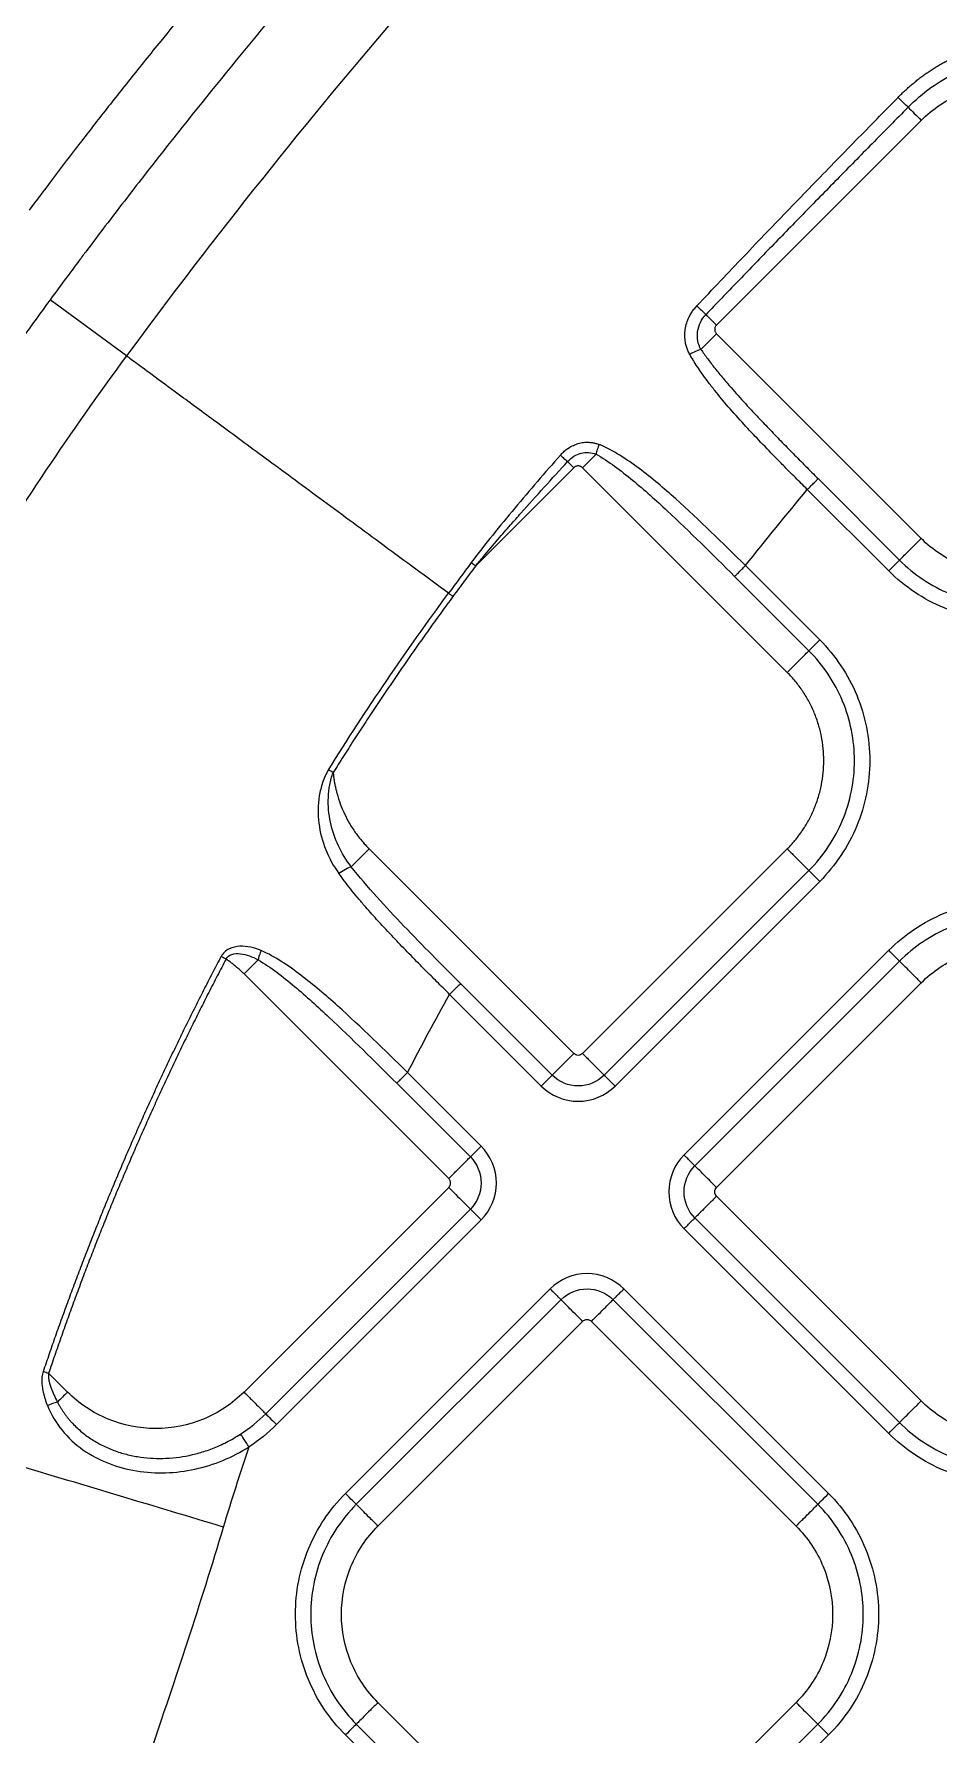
# Model space of a CAD drawing. Extents: x 525 to 613, y 487 to 635.
# Drawn here: x 557.6 to 560.51, y 551.7 to 557.17 of the extents above; entities that cross this region are included whole.
import ezdxf

# ---------------------------------------------------------------- set-up
doc = ezdxf.new("R2010")
doc.units = 0
doc.header["$MEASUREMENT"] = 0
doc.layers.add('1', color=4, linetype='Continuous')
doc.layers.add('STD TEST', color=3, linetype='Continuous')

# ---------------------------------------------------------------- blocks, each defined once
blk = doc.blocks.new('2023 VANGUARD')
at = {"layer": '1', "color": 3, "linetype": 'Continuous', "lineweight": 25}
for p, q in [((-8.503, -35.796), (-9.1618, -36.4549)), ((-11.0614, -36.5545), (-11.3071, -36.3734)), ((-9.1618, -36.4831), (-8.503, -37.142)), ((-9.6213, -36.9144), (-9.9371, -37.2302)), ((-8.9342, -37.5732), (-9.593, -36.9144)), ((-8.8348, -36.9495), (-8.5727, -37.2117)), ((-8.8697, -36.9844), (-8.6075, -37.2466)), ((-8.8296, -37.4686), (-9.0688, -37.2294)), ((-8.8645, -37.5035), (-9.1036, -37.2643)), ((-10.2801, -38.1413), (-9.6213, -38.8002)), ((-8.9342, -38.1413), (-9.593, -38.8002)), ((-9.5233, -38.8699), (-8.8645, -38.2111)), ((-9.4884, -38.9048), (-8.8296, -38.2459)), ((-8.6076, -38.4679), (-9.2664, -39.1268)), ((-10.024, -39.2029), (-10.6828, -38.544)), ((-8.5727, -38.5028), (-9.2315, -39.1616)), ((-9.986, -38.5749), (-9.691, -38.8699)), ((-9.1618, -39.2314), (-8.503, -38.5725)), ((-10.0209, -38.6098), (-9.7259, -38.9048)), ((-9.9194, -39.0983), (-10.1564, -38.8612)), ((-9.9543, -39.1331), (-10.1913, -38.8961)), ((-10.024, -39.2311), (-10.6828, -39.89)), ((-8.503, -39.9185), (-9.1618, -39.2596)), ((-10.6131, -39.9597), (-9.9543, -39.3009)), ((-10.5782, -39.9946), (-9.9194, -39.3357)), ((-9.2664, -39.3642), (-8.6076, -40.0231)), ((-9.2315, -39.3294), (-8.5727, -39.9882)), ((-9.6974, -39.5578), (-10.3562, -40.2166)), ((-8.8011, -40.2166), (-9.4599, -39.5578)), ((-9.6625, -39.5926), (-10.3213, -40.2514)), ((-8.836, -40.2514), (-9.4948, -39.5926)), ((-10.2516, -40.3212), (-9.5928, -39.6623)), ((-9.5645, -39.6623), (-8.9057, -40.3212)), ((-11.3117, -39.8292), (-11.251, -39.89)), ((-9.5928, -41.5481), (-10.2516, -40.8893)), ((-8.9057, -40.8893), (-9.5645, -41.5481)), ((-10.3213, -40.959), (-9.6625, -41.6179)), ((-9.4948, -41.6179), (-8.836, -40.959)), ((-10.3562, -40.9939), (-9.6974, -41.6527)), ((-9.4599, -41.6527), (-8.8011, -40.9939))]:
    blk.add_line(p, q, dxfattribs=at)
for points, knots in [([(-5.9384, -27.3057), (-5.963, -27.3148), (-6.0207, -27.3363), (-6.1197, -27.3738), (-6.2439, -27.4218), (-6.4113, -27.4881), (-6.6076, -27.5686), (-6.8992, -27.6928), (-7.257, -27.8541), (-7.6215, -28.031), (-8.0407, -28.2465), (-8.5892, -28.5487), (-9.2887, -28.9807), (-9.835, -29.3617), (-10.1493, -29.5962), (-10.2787, -29.6947), (-10.3941, -29.7842), (-10.5623, -29.9169), (-10.7689, -30.0843), (-11.0563, -30.3244), (-11.5401, -30.7459), (-12.2895, -31.4533), (-13.0099, -32.2267), (-13.5082, -32.8198), (-13.7416, -33.1095), (-13.9137, -33.3295), (-14.0826, -33.5523), (-14.218, -33.7368), (-14.3267, -33.8887), (-14.4183, -34.019), (-14.5003, -34.1383), (-14.7159, -34.4581), (-15.0234, -34.9449), (-15.3983, -35.6119), (-15.6923, -36.1933), (-15.9163, -36.6796), (-16.0806, -37.0646), (-16.193, -37.3442), (-16.2593, -37.516), (-16.2888, -37.5942), (-16.2966, -37.615)], [0, 0, 0, 0, 0.0052278, 0.0122678, 0.0211155, 0.0317652, 0.048142, 0.063412, 0.0949432, 0.1263631, 0.1441982, 0.188916, 0.2512005, 0.3080496, 0.3216178, 0.3293783, 0.3404654, 0.3507233, 0.3720885, 0.3934723, 0.4253644, 0.499962, 0.5987532, 0.6358031, 0.6543439, 0.6729001, 0.6914769, 0.7100799, 0.7185196, 0.7287156, 0.7418349, 0.7473908, 0.8056132, 0.856583, 0.8999161, 0.9354925, 0.9633056, 0.9833375, 0.9955724, 1, 1, 1, 1]), ([(-7.3241, -32.3576), (-7.3613, -32.3855), (-7.4519, -32.454), (-7.755, -32.6871), (-8.2242, -33.0686), (-8.8283, -33.6027), (-9.41, -34.1611), (-9.9684, -34.7429), (-10.5023, -35.3471), (-10.8836, -35.8165), (-11.1091, -36.1092), (-11.1776, -36.1997), (-11.2054, -36.2367), (-11.213, -36.2469)], [0.286107, 0.286107, 0.286107, 0.286107, 0.2969067, 0.3125317, 0.3750317, 0.4375317, 0.5000317, 0.5625317, 0.6250317, 0.6875317, 0.7031567, 0.7109692, 0.7139247, 0.7139247, 0.7139247, 0.7139247]), ([(-7.0163, -32.5094), (-7.4025, -32.794), (-7.7778, -33.0934), (-8.5028, -33.7177), (-8.8525, -34.0427), (-9.3593, -34.5495), (-9.5254, -34.7218), (-9.8507, -35.0722), (-10.01, -35.2503), (-10.478, -35.7937), (-10.7765, -36.168), (-11.0614, -36.5545)], [0, 0, 0, 0, 0.25, 0.25, 0.5, 0.5, 0.625, 0.625, 0.75, 0.75, 1, 1, 1, 1]), ([(-9.5648, -34.006), (-9.5862, -34.0273), (-9.629, -34.0701), (-9.6928, -34.1348), (-9.7565, -34.1998), (-9.8201, -34.2653), (-9.8834, -34.3312), (-9.9466, -34.3975), (-10.0096, -34.4642), (-10.0725, -34.5314), (-10.1351, -34.5989), (-10.1976, -34.6669), (-10.2599, -34.7353), (-10.3219, -34.8042), (-10.3838, -34.8734), (-10.4455, -34.9431), (-10.584, -35.101), (-10.7533, -35.2996), (-10.9328, -35.5178), (-11.0479, -35.6612), (-11.1395, -35.7771), (-11.224, -35.886), (-11.3017, -35.9877), (-11.351, -36.0535), (-11.3747, -36.0851)], [0, 0, 0, 0, 0.032865, 0.065797, 0.098796, 0.131863, 0.164996, 0.198195, 0.231462, 0.264795, 0.298195, 0.331661, 0.365194, 0.398794, 0.43246, 0.466194, 0.499994, 0.660819, 0.749995, 0.807184, 0.860747, 0.910673, 0.957, 1, 1, 1, 1]), ([(-8.5775, -35.7221), (-8.5736, -35.7182), (-8.5658, -35.7103), (-8.5537, -35.699), (-8.5415, -35.688), (-8.5292, -35.6774), (-8.5166, -35.6671), (-8.5039, -35.6572), (-8.4909, -35.6478), (-8.4778, -35.6386), (-8.4646, -35.6299), (-8.4511, -35.6216), (-8.4375, -35.6136), (-8.4237, -35.606), (-8.3988, -35.5931), (-8.362, -35.5768), (-8.3123, -35.5604), (-8.2616, -35.5491), (-8.1931, -35.5413), (-8.1238, -35.5446), (-8.0562, -35.5591), (-8.0067, -35.5754), (-7.9592, -35.5969), (-7.9215, -35.6189), (-7.8927, -35.6387), (-7.8717, -35.6547), (-7.8516, -35.6717), (-7.8388, -35.6838), (-7.8325, -35.6899)], [0, 0, 0, 0, 0.019836, 0.03952, 0.059065, 0.07848, 0.097778, 0.116971, 0.136071, 0.155089, 0.174038, 0.192931, 0.21178, 0.230598, 0.249397, 0.312436, 0.374713, 0.43758, 0.499615, 0.623888, 0.68654, 0.749219, 0.811548, 0.874188, 0.905686, 0.937107, 0.968521, 1, 1, 1, 1]), ([(-8.5452, -35.7538), (-8.4992, -35.7073), (-8.447, -35.6695), (-8.3598, -35.6279), (-8.3298, -35.617), (-8.2688, -35.6012), (-8.2373, -35.5963), (-8.1746, -35.5931), (-8.1436, -35.5948), (-8.0821, -35.6047), (-8.0514, -35.6131), (-7.9643, -35.647), (-7.9106, -35.6819), (-7.8653, -35.7265)], [0, 0, 0, 0, 0.25, 0.25, 0.375, 0.375, 0.5, 0.5, 0.625, 0.625, 0.75, 0.75, 1, 1, 1, 1]), ([(-8.503, -35.796), (-8.4658, -35.7588), (-8.4212, -35.7291), (-8.324, -35.6888), (-8.2715, -35.6784), (-8.1663, -35.6784), (-8.1137, -35.6888), (-8.0166, -35.7291), (-7.972, -35.7588), (-7.9348, -35.796)], [0, 0, 0, 0, 0.25, 0.25, 0.5, 0.5, 0.75, 0.75, 1, 1, 1, 1]), ([(-9.2251, -36.3934), (-9.1998, -36.3665), (-9.1495, -36.3132), (-9.0744, -36.2343), (-9.0004, -36.1568), (-8.9273, -36.0809), (-8.8553, -36.0064), (-8.7843, -35.9333), (-8.7144, -35.8617), (-8.6456, -35.7914), (-8.6001, -35.7451), (-8.5775, -35.7221)], [0, 0, 0, 0, 0.118749, 0.235567, 0.350465, 0.46345, 0.574533, 0.68372, 0.791019, 0.89644, 1, 1, 1, 1]), ([(-8.5452, -35.7538), (-8.5838, -35.793), (-8.6602, -35.8703), (-8.7731, -35.9853), (-8.8831, -36.0977), (-8.99, -36.2076), (-9.094, -36.315), (-9.1621, -36.3859), (-9.1957, -36.4209)], [0, 0, 0, 0, 0.177107, 0.350036, 0.518789, 0.683366, 0.843769, 1, 1, 1, 1]), ([(-8.5452, -35.7538), (-8.5496, -35.7495), (-8.555, -35.7442), (-8.5664, -35.733), (-8.5723, -35.7272), (-8.5775, -35.7221)], [0, 0, 0, 0, 0.5, 0.5, 1, 1, 1, 1]), ([(-8.5452, -35.7538), (-8.5391, -35.7599), (-8.5323, -35.7666), (-8.518, -35.7809), (-8.5105, -35.7885), (-8.503, -35.796)], [0, 0, 0, 0, 0.5, 0.5, 1, 1, 1, 1]), ([(-11.213, -36.2469), (-11.2255, -36.2636), (-11.257, -36.3057), (-11.2882, -36.348), (-11.3069, -36.3736)], [0.27388031, 0.27388031, 0.27388031, 0.27388031, 0.27873736, 0.28610705, 0.28610705, 0.28610705, 0.28610705]), ([(-11.3069, -36.3736), (-11.3676, -36.4564), (-11.5057, -36.6491), (-11.7119, -36.9581), (-11.9224, -37.3019), (-12.087, -37.5948), (-12.212, -37.8327), (-12.3024, -38.0128), (-12.3895, -38.1946), (-12.5012, -38.439), (-12.6321, -38.7484), (-12.7751, -39.1254), (-12.8609, -39.3801), (-12.9014, -39.5082)], [0.0000001, 0.0000001, 0.0000001, 0.0000001, 0.0238804, 0.0551304, 0.0863804, 0.1176304, 0.1332554, 0.1488804, 0.1645054, 0.1801304, 0.2113804, 0.2426304, 0.2738803, 0.2738803, 0.2738803, 0.2738803]), ([(-9.248, -36.5493), (-9.2491, -36.5473), (-9.2513, -36.5433), (-9.2542, -36.537), (-9.2567, -36.5306), (-9.2588, -36.5241), (-9.2606, -36.5173), (-9.2629, -36.506), (-9.2644, -36.4898), (-9.2629, -36.4688), (-9.2581, -36.4481), (-9.2509, -36.4304), (-9.2428, -36.4159), (-9.2347, -36.4041), (-9.2283, -36.3969), (-9.2251, -36.3934)], [0, 0, 0, 0, 0.041761, 0.083323, 0.124809, 0.166346, 0.208058, 0.25007, 0.374726, 0.499713, 0.624297, 0.749617, 0.833085, 0.91625, 1, 1, 1, 1]), ([(-9.2251, -36.3934), (-9.2205, -36.3978), (-9.2153, -36.4026), (-9.2051, -36.4122), (-9.2001, -36.4169), (-9.1957, -36.4209)], [0, 0, 0, 0, 0.5, 0.5, 1, 1, 1, 1]), ([(-9.212, -36.5334), (-9.2219, -36.5164), (-9.2256, -36.4962), (-9.2197, -36.4557), (-9.2102, -36.4363), (-9.1957, -36.4209)], [0, 0, 0, 0, 0.5, 0.5, 1, 1, 1, 1]), ([(-9.1618, -36.4549), (-9.1673, -36.4494), (-9.173, -36.4437), (-9.1845, -36.4322), (-9.1903, -36.4264), (-9.1957, -36.4209)], [0, 0, 0, 0, 0.5, 0.5, 1, 1, 1, 1]), ([(-9.1618, -36.4549), (-9.1624, -36.4555), (-9.1636, -36.4568), (-9.165, -36.459), (-9.1664, -36.4617), (-9.1674, -36.4651), (-9.1678, -36.469), (-9.1674, -36.4729), (-9.1662, -36.4767), (-9.1644, -36.4802), (-9.1627, -36.4822), (-9.1618, -36.4831)], [0, 0, 0, 0, 0.083478, 0.166388, 0.250171, 0.374789, 0.500105, 0.62472, 0.750039, 0.874841, 1, 1, 1, 1]), ([(-9.1618, -36.4831), (-9.1711, -36.4924), (-9.1804, -36.5017), (-9.1976, -36.5189), (-9.2055, -36.5268), (-9.212, -36.5334)], [0, 0, 0, 0, 0.5, 0.5, 1, 1, 1, 1]), ([(-11.0614, -36.5545), (-11.2394, -36.7961), (-11.4069, -37.0455), (-11.6418, -37.4301), (-11.7173, -37.5601), (-11.8621, -37.8219), (-11.9315, -37.9539), (-12.2644, -38.6216), (-12.4847, -39.1772), (-12.6571, -39.7525)], [0, 0, 0, 0, 0.25, 0.25, 0.375, 0.375, 0.5, 0.5, 1, 1, 1, 1]), ([(-10.0246, -37.3185), (-10.095, -37.2665), (-10.1646, -37.2153), (-10.2996, -37.1158), (-10.365, -37.0676), (-10.4894, -36.9759), (-10.5484, -36.9325), (-10.6581, -36.8517), (-10.7087, -36.8143), (-10.8004, -36.7468), (-10.8414, -36.7166), (-10.913, -36.6638), (-10.9436, -36.6413), (-10.9944, -36.6039), (-11.0146, -36.589), (-11.0451, -36.5665), (-11.0555, -36.5589), (-11.0614, -36.5545)], [0, 0, 0, 0, 0.125, 0.125, 0.25, 0.25, 0.375, 0.375, 0.5, 0.5, 0.625, 0.625, 0.75, 0.75, 0.875, 0.875, 1, 1, 1, 1]), ([(-9.212, -36.5334), (-9.217, -36.5347), (-9.223, -36.5369), (-9.2356, -36.5424), (-9.2421, -36.5458), (-9.248, -36.5493)], [0, 0, 0, 0, 0.5, 0.5, 1, 1, 1, 1]), ([(-8.8697, -36.9844), (-8.8763, -36.9779), (-8.889, -36.9651), (-8.9077, -36.9465), (-8.9254, -36.9287), (-8.9421, -36.9118), (-8.9578, -36.8959), (-8.9856, -36.8675), (-9.0242, -36.8274), (-9.0749, -36.7733), (-9.1225, -36.7202), (-9.1612, -36.6739), (-9.1895, -36.6375), (-9.2084, -36.6117), (-9.2237, -36.5891), (-9.2365, -36.5692), (-9.2442, -36.5559), (-9.248, -36.5493)], [0, 0, 0, 0, 0.0472856, 0.0923776, 0.1352378, 0.1758306, 0.214123, 0.2500843, 0.379868, 0.5000814, 0.6326516, 0.750018, 0.815339, 0.8747153, 0.918008, 0.9597628, 1, 1, 1, 1]), ([(-9.212, -36.5334), (-9.2086, -36.5382), (-9.2018, -36.5482), (-9.1909, -36.5631), (-9.1793, -36.5785), (-9.1671, -36.5942), (-9.1541, -36.6102), (-9.1405, -36.6267), (-9.1164, -36.6551), (-9.0806, -36.6956), (-9.0361, -36.7436), (-8.9939, -36.7879), (-8.955, -36.8281), (-8.9154, -36.8685), (-8.8753, -36.909), (-8.8484, -36.936), (-8.8348, -36.9495)], [0, 0, 0, 0, 0.0320063, 0.0652345, 0.0996936, 0.1353918, 0.1723364, 0.210534, 0.2499906, 0.3720007, 0.499961, 0.5985172, 0.6977583, 0.7977256, 0.8984597, 1, 1, 1, 1]), ([(-9.6646, -36.8739), (-9.663, -36.8721), (-9.6599, -36.8686), (-9.6547, -36.8637), (-9.6494, -36.8591), (-9.6439, -36.8547), (-9.6352, -36.8488), (-9.623, -36.842), (-9.6068, -36.8359), (-9.5899, -36.8325), (-9.5747, -36.832), (-9.5615, -36.8334), (-9.5503, -36.8357), (-9.5433, -36.8383), (-9.5398, -36.8396)], [0, 0, 0, 0, 0.050669, 0.100901, 0.150859, 0.200705, 0.250605, 0.375917, 0.499255, 0.623727, 0.748828, 0.833235, 0.916627, 1, 1, 1, 1]), ([(-9.5398, -36.8396), (-9.542, -36.8448), (-9.544, -36.8503), (-9.5474, -36.861), (-9.5487, -36.8662), (-9.5496, -36.8709)], [0, 0, 0, 0, 0.5, 0.5, 1, 1, 1, 1]), ([(-9.0688, -37.2294), (-9.1428, -37.1559), (-9.2166, -37.0833), (-9.3312, -36.9806), (-9.3704, -36.9472), (-9.4313, -36.9017), (-9.4519, -36.8873), (-9.4945, -36.8611), (-9.5164, -36.8491), (-9.5398, -36.8396)], [0, 0, 0, 0, 0.5, 0.5, 0.75, 0.75, 0.875, 0.875, 1, 1, 1, 1]), ([(-9.6646, -36.8739), (-9.7141, -36.9301), (-9.763, -36.9868), (-9.8591, -37.1016), (-9.9064, -37.1596), (-9.9512, -37.2196)], [0, 0, 0, 0, 0.5, 0.5, 1, 1, 1, 1]), ([(-9.9371, -37.2302), (-9.9289, -37.2202), (-9.9051, -37.1915), (-9.8677, -37.1476), (-9.8273, -37.101), (-9.7779, -37.0451), (-9.7167, -36.977), (-9.6664, -36.922), (-9.6412, -36.8945)], [0, 0, 0, 0, 0.086387, 0.25001, 0.386328, 0.499989, 0.749987, 1, 1, 1, 1]), ([(-9.6646, -36.8739), (-9.661, -36.8771), (-9.657, -36.8806), (-9.649, -36.8877), (-9.645, -36.8912), (-9.6412, -36.8945)], [0, 0, 0, 0, 0.5, 0.5, 1, 1, 1, 1]), ([(-9.6412, -36.8945), (-9.6291, -36.881), (-9.6136, -36.8716), (-9.5813, -36.8634), (-9.5643, -36.8645), (-9.5496, -36.8709)], [0, 0, 0, 0, 0.5, 0.5, 1, 1, 1, 1]), ([(-9.593, -36.9144), (-9.5859, -36.9073), (-9.5784, -36.8997), (-9.5634, -36.8848), (-9.5561, -36.8774), (-9.5496, -36.8709)], [0, 0, 0, 0, 0.5, 0.5, 1, 1, 1, 1]), ([(-9.5496, -36.8709), (-9.529, -36.8823), (-9.5092, -36.8955), (-9.4703, -36.9237), (-9.4511, -36.9387), (-9.3942, -36.9855), (-9.357, -37.019), (-9.2473, -37.1213), (-9.1756, -37.1923), (-9.1036, -37.2643)], [0, 0, 0, 0, 0.125, 0.125, 0.25, 0.25, 0.5, 0.5, 1, 1, 1, 1]), ([(-9.593, -36.9144), (-9.5937, -36.9138), (-9.5949, -36.9126), (-9.5971, -36.9111), (-9.5999, -36.9098), (-9.6032, -36.9088), (-9.6072, -36.9084), (-9.6111, -36.9088), (-9.6149, -36.9099), (-9.6184, -36.9117), (-9.6203, -36.9135), (-9.6213, -36.9144)], [0, 0, 0, 0, 0.083478, 0.166388, 0.250171, 0.374789, 0.500105, 0.62472, 0.750039, 0.874841, 1, 1, 1, 1]), ([(-8.8697, -36.9844), (-8.8659, -36.9806), (-8.8619, -36.9765), (-8.854, -36.9687), (-8.8502, -36.9649), (-8.8436, -36.9583), (-8.8408, -36.9555), (-8.8368, -36.9515), (-8.8355, -36.9502), (-8.8348, -36.9495)], [0, 0, 0, 0, 0.25, 0.25, 0.5, 0.5, 0.75, 0.75, 1, 1, 1, 1]), ([(-8.5727, -37.2117), (-8.5713, -37.2103), (-8.5685, -37.2075), (-8.5603, -37.1993), (-8.5549, -37.1939), (-8.5423, -37.1813), (-8.535, -37.174), (-8.5195, -37.1585), (-8.5112, -37.1502), (-8.503, -37.142)], [0, 0, 0, 0, 0.25, 0.25, 0.5, 0.5, 0.75, 0.75, 1, 1, 1, 1]), ([(-7.9348, -37.142), (-7.972, -37.1792), (-8.0166, -37.2089), (-8.1137, -37.2492), (-8.1663, -37.2596), (-8.2715, -37.2596), (-8.324, -37.2492), (-8.4212, -37.2089), (-8.4658, -37.1792), (-8.503, -37.142)], [0, 0, 0, 0, 0.25, 0.25, 0.5, 0.5, 0.75, 0.75, 1, 1, 1, 1]), ([(-9.9371, -37.2302), (-9.9494, -37.2466), (-9.9739, -37.2794), (-9.9982, -37.3124), (-10.0104, -37.3289)], [0, 0, 0, 0, 0.50007, 1, 1, 1, 1]), ([(-9.1036, -37.2643), (-9.103, -37.2637), (-9.1017, -37.2624), (-9.0977, -37.2583), (-9.0949, -37.2556), (-9.0883, -37.249), (-9.0845, -37.2452), (-9.0766, -37.2373), (-9.0726, -37.2332), (-9.0688, -37.2294)], [0, 0, 0, 0, 0.25, 0.25, 0.5, 0.5, 0.75, 0.75, 1, 1, 1, 1]), ([(-8.5727, -37.2117), (-8.5741, -37.2131), (-8.5784, -37.2174), (-8.591, -37.23), (-8.5993, -37.2383), (-8.6075, -37.2466)], [0, 0, 0, 0, 0.5, 0.5, 1, 1, 1, 1]), ([(-8.5727, -37.2117), (-8.5264, -37.258), (-8.4709, -37.2951), (-8.3499, -37.3452), (-8.2844, -37.3582), (-8.1534, -37.3582), (-8.0879, -37.3452), (-7.9669, -37.2951), (-7.9114, -37.258), (-7.8651, -37.2117)], [0, 0, 0, 0, 0.25, 0.25, 0.5, 0.5, 0.75, 0.75, 1, 1, 1, 1]), ([(-7.8302, -37.2466), (-7.8811, -37.2974), (-7.9421, -37.3382), (-8.075, -37.3932), (-8.1469, -37.4075), (-8.2908, -37.4075), (-8.3628, -37.3932), (-8.4957, -37.3382), (-8.5567, -37.2974), (-8.6075, -37.2466)], [0, 0, 0, 0, 0.25, 0.25, 0.5, 0.5, 0.75, 0.75, 1, 1, 1, 1]), ([(-10.0104, -37.3289), (-10.0227, -37.3457), (-10.0473, -37.3792), (-10.0837, -37.4298), (-10.1198, -37.4806), (-10.1556, -37.5316), (-10.191, -37.5829), (-10.226, -37.6345), (-10.2607, -37.6863), (-10.2951, -37.7383), (-10.3291, -37.7906), (-10.3627, -37.8431), (-10.3849, -37.8783), (-10.3959, -37.8959)], [0, 0, 0, 0, 0.090921, 0.181826, 0.27272, 0.363608, 0.454494, 0.545381, 0.636275, 0.72718, 0.818099, 0.909038, 1, 1, 1, 1]), ([(-8.9342, -37.5732), (-8.9259, -37.5649), (-8.9177, -37.5567), (-8.9021, -37.5411), (-8.8949, -37.5339), (-8.8822, -37.5212), (-8.8769, -37.5159), (-8.8687, -37.5077), (-8.8658, -37.5049), (-8.8645, -37.5035)], [0, 0, 0, 0, 0.25, 0.25, 0.5, 0.5, 0.75, 0.75, 1, 1, 1, 1]), ([(-8.8645, -37.5035), (-8.8631, -37.5021), (-8.8587, -37.4978), (-8.8461, -37.4851), (-8.8379, -37.4769), (-8.8296, -37.4686)], [0, 0, 0, 0, 0.5, 0.5, 1, 1, 1, 1]), ([(-8.8645, -38.2111), (-8.8182, -38.1647), (-8.7811, -38.1092), (-8.7309, -37.9882), (-8.7179, -37.9228), (-8.7179, -37.7918), (-8.7309, -37.7263), (-8.7811, -37.6053), (-8.8182, -37.5498), (-8.8645, -37.5035)], [0, 0, 0, 0, 0.25, 0.25, 0.5, 0.5, 0.75, 0.75, 1, 1, 1, 1]), ([(-8.8296, -37.4686), (-8.7787, -37.5195), (-8.738, -37.5805), (-8.6829, -37.7134), (-8.6686, -37.7853), (-8.6686, -37.9292), (-8.6829, -38.0011), (-8.738, -38.1341), (-8.7787, -38.195), (-8.8296, -38.2459)], [0, 0, 0, 0, 0.25, 0.25, 0.5, 0.5, 0.75, 0.75, 1, 1, 1, 1]), ([(-8.9342, -38.1413), (-8.9311, -38.1382), (-8.925, -38.1319), (-8.9162, -38.1222), (-8.9077, -38.1122), (-8.8995, -38.1019), (-8.8917, -38.0913), (-8.8792, -38.0733), (-8.8634, -38.047), (-8.8465, -38.0113), (-8.8332, -37.9741), (-8.8204, -37.923), (-8.8139, -37.8573), (-8.8204, -37.7915), (-8.8332, -37.7405), (-8.8465, -37.7033), (-8.8634, -37.6676), (-8.8803, -37.6394), (-8.8954, -37.6179), (-8.9076, -37.6023), (-8.9204, -37.5873), (-8.9296, -37.5779), (-8.9342, -37.5732)], [0, 0, 0, 0, 0.020878, 0.041713, 0.062527, 0.083344, 0.104185, 0.125072, 0.187569, 0.2501, 0.312596, 0.375127, 0.500003, 0.62488, 0.687376, 0.749907, 0.812404, 0.874935, 0.906232, 0.937459, 0.968689, 1, 1, 1, 1]), ([(-10.4109, -37.8866), (-10.4189, -37.8993), (-10.425, -37.9133), (-10.4346, -37.9416), (-10.438, -37.956), (-10.4452, -38.0001), (-10.4454, -38.0299), (-10.4382, -38.0879), (-10.4306, -38.1169), (-10.4087, -38.1713), (-10.3945, -38.1969), (-10.3771, -38.2211)], [0, 0, 0, 0, 0.125, 0.125, 0.25, 0.25, 0.5, 0.5, 0.75, 0.75, 1, 1, 1, 1]), ([(-10.3376, -38.1988), (-10.354, -38.1777), (-10.3678, -38.1552), (-10.3904, -38.1074), (-10.399, -38.0817), (-10.41, -38.0297), (-10.4125, -38.0027), (-10.4108, -37.962), (-10.4094, -37.9485), (-10.4044, -37.9217), (-10.4009, -37.9084), (-10.3959, -37.8959)], [0, 0, 0, 0, 0.25, 0.25, 0.5, 0.5, 0.75, 0.75, 0.875, 0.875, 1, 1, 1, 1]), ([(-10.3959, -37.8959), (-10.3955, -37.8997), (-10.3947, -37.9074), (-10.3931, -37.9188), (-10.3912, -37.9302), (-10.3889, -37.9415), (-10.3864, -37.9527), (-10.3815, -37.9713), (-10.3733, -37.997), (-10.3598, -38.0289), (-10.3437, -38.0596), (-10.3271, -38.0855), (-10.311, -38.107), (-10.2962, -38.1248), (-10.2855, -38.1358), (-10.2801, -38.1413)], [0, 0, 0, 0, 0.04172, 0.083375, 0.125001, 0.16663, 0.208299, 0.250041, 0.374987, 0.500013, 0.62496, 0.749985, 0.833352, 0.916598, 1, 1, 1, 1]), ([(-10.2801, -38.1413), (-10.2913, -38.1525), (-10.3025, -38.1637), (-10.3223, -38.1835), (-10.331, -38.1922), (-10.3376, -38.1988)], [0, 0, 0, 0, 0.5, 0.5, 1, 1, 1, 1]), ([(-8.9342, -38.1413), (-8.9259, -38.1496), (-8.9177, -38.1579), (-8.9021, -38.1734), (-8.8949, -38.1807), (-8.8822, -38.1933), (-8.8769, -38.1987), (-8.8687, -38.2069), (-8.8658, -38.2097), (-8.8645, -38.2111)], [0, 0, 0, 0, 0.25, 0.25, 0.5, 0.5, 0.75, 0.75, 1, 1, 1, 1]), ([(-10.3376, -38.1988), (-10.3425, -38.2004), (-10.349, -38.2033), (-10.3631, -38.2113), (-10.3705, -38.2163), (-10.3771, -38.2211)], [0, 0, 0, 0, 0.5, 0.5, 1, 1, 1, 1]), ([(-10.0209, -38.6098), (-10.0279, -38.6028), (-10.0417, -38.5892), (-10.0617, -38.5693), (-10.0805, -38.5505), (-10.0982, -38.5328), (-10.1258, -38.505), (-10.1622, -38.4678), (-10.2093, -38.4187), (-10.2537, -38.371), (-10.2906, -38.3297), (-10.3182, -38.2971), (-10.3392, -38.2713), (-10.3588, -38.2461), (-10.3711, -38.2294), (-10.3771, -38.2211)], [0, 0, 0, 0, 0.055814, 0.108768, 0.158809, 0.205894, 0.249978, 0.379372, 0.499786, 0.635266, 0.749806, 0.815998, 0.879774, 0.941113, 1, 1, 1, 1]), ([(-9.986, -38.5749), (-10.0475, -38.5135), (-10.1084, -38.452), (-10.2273, -38.3273), (-10.2854, -38.2645), (-10.3376, -38.1988)], [0, 0, 0, 0, 0.5, 0.5, 1, 1, 1, 1]), ([(-8.8645, -38.2111), (-8.8631, -38.2124), (-8.8587, -38.2168), (-8.8461, -38.2294), (-8.8379, -38.2376), (-8.8296, -38.2459)], [0, 0, 0, 0, 0.5, 0.5, 1, 1, 1, 1]), ([(-8.6076, -38.4679), (-8.5567, -38.4171), (-8.4957, -38.3763), (-8.3628, -38.3213), (-8.2909, -38.307), (-8.147, -38.307), (-8.0751, -38.3213), (-7.9421, -38.3763), (-7.8811, -38.4171), (-7.8303, -38.4679)], [0, 0, 0, 0, 0.25, 0.25, 0.5, 0.5, 0.75, 0.75, 1, 1, 1, 1]), ([(-7.8651, -38.5028), (-7.9114, -38.4565), (-7.9669, -38.4194), (-8.088, -38.3693), (-8.1534, -38.3563), (-8.2844, -38.3563), (-8.3499, -38.3693), (-8.4709, -38.4194), (-8.5264, -38.4565), (-8.5727, -38.5028)], [0, 0, 0, 0, 0.25, 0.25, 0.5, 0.5, 0.75, 0.75, 1, 1, 1, 1]), ([(-11.3284, -39.8236), (-11.3219, -39.8044), (-11.3089, -39.7661), (-11.2889, -39.7087), (-11.2685, -39.6515), (-11.2478, -39.5945), (-11.2267, -39.5376), (-11.2052, -39.4809), (-11.1834, -39.4244), (-11.1612, -39.368), (-11.1387, -39.3118), (-11.1157, -39.2557), (-11.0924, -39.1998), (-11.0688, -39.1441), (-11.0447, -39.0885), (-11.0203, -39.0331), (-10.9956, -38.9778), (-10.9705, -38.9227), (-10.945, -38.8678), (-10.9191, -38.813), (-10.8929, -38.7584), (-10.8663, -38.704), (-10.8394, -38.6497), (-10.8121, -38.5956), (-10.7844, -38.5416), (-10.7657, -38.5058), (-10.7563, -38.4879)], [0, 0, 0, 0, 0.041771, 0.083521, 0.125251, 0.166964, 0.208661, 0.250344, 0.292013, 0.333672, 0.375321, 0.416962, 0.458597, 0.500227, 0.541855, 0.583481, 0.625107, 0.666735, 0.708367, 0.750003, 0.791647, 0.833299, 0.87496, 0.916629, 0.958307, 1, 1, 1, 1]), ([(-10.6278, -38.4687), (-10.6494, -38.4594), (-10.6729, -38.4535), (-10.708, -38.4554), (-10.7198, -38.4579), (-10.7414, -38.4686), (-10.7506, -38.477), (-10.7563, -38.4879)], [0, 0, 0, 0, 0.5, 0.5, 0.75, 0.75, 1, 1, 1, 1]), ([(-10.7407, -38.4961), (-10.7373, -38.4886), (-10.7304, -38.4835), (-10.7135, -38.4782), (-10.7039, -38.4779), (-10.675, -38.481), (-10.6554, -38.4885), (-10.6373, -38.4985)], [0, 0, 0, 0, 0.25, 0.25, 0.5, 0.5, 1, 1, 1, 1]), ([(-10.6278, -38.4687), (-10.63, -38.4737), (-10.632, -38.4789), (-10.6352, -38.4892), (-10.6365, -38.4941), (-10.6373, -38.4985)], [0, 0, 0, 0, 0.5, 0.5, 1, 1, 1, 1]), ([(-10.1564, -38.8612), (-10.2308, -38.788), (-10.305, -38.7156), (-10.4199, -38.6124), (-10.4591, -38.5788), (-10.5198, -38.5327), (-10.5404, -38.518), (-10.5828, -38.491), (-10.6046, -38.4786), (-10.6278, -38.4687)], [0, 0, 0, 0, 0.5, 0.5, 0.75, 0.75, 0.875, 0.875, 1, 1, 1, 1]), ([(-8.5727, -38.5028), (-8.5741, -38.5014), (-8.5784, -38.4971), (-8.5911, -38.4845), (-8.5993, -38.4762), (-8.6076, -38.4679)], [0, 0, 0, 0, 0.5, 0.5, 1, 1, 1, 1]), ([(-8.503, -38.5725), (-8.4658, -38.5353), (-8.4212, -38.5056), (-8.3241, -38.4653), (-8.2715, -38.4549), (-8.1663, -38.4549), (-8.1138, -38.4653), (-8.0166, -38.5056), (-7.972, -38.5353), (-7.9349, -38.5725)], [0, 0, 0, 0, 0.25, 0.25, 0.5, 0.5, 0.75, 0.75, 1, 1, 1, 1]), ([(-10.7407, -38.4961), (-10.7501, -38.514), (-10.7688, -38.5498), (-10.7965, -38.6037), (-10.8238, -38.6578), (-10.8507, -38.712), (-10.8773, -38.7664), (-10.9034, -38.821), (-10.9293, -38.8757), (-10.9547, -38.9305), (-10.9798, -38.9855), (-11.0045, -39.0407), (-11.0288, -39.096), (-11.0528, -39.1515), (-11.0764, -39.2071), (-11.0997, -39.2629), (-11.1225, -39.3188), (-11.145, -39.3749), (-11.1672, -39.4312), (-11.1889, -39.4876), (-11.2103, -39.5441), (-11.2314, -39.6008), (-11.252, -39.6577), (-11.2723, -39.7147), (-11.2922, -39.7719), (-11.3052, -39.8101), (-11.3117, -39.8292)], [0, 0, 0, 0, 0.041768, 0.083514, 0.12524, 0.166947, 0.208638, 0.250313, 0.291976, 0.333627, 0.375269, 0.416903, 0.458531, 0.500156, 0.541778, 0.5834, 0.625023, 0.66665, 0.708281, 0.74992, 0.791568, 0.833226, 0.874896, 0.916581, 0.958281, 1, 1, 1, 1]), ([(-10.6828, -38.544), (-10.6858, -38.5411), (-10.6918, -38.5352), (-10.7011, -38.5268), (-10.7106, -38.5186), (-10.7204, -38.5108), (-10.7304, -38.5032), (-10.7373, -38.4985), (-10.7407, -38.4961)], [0, 0, 0, 0, 0.166938, 0.333551, 0.5, 0.666449, 0.833062, 1, 1, 1, 1]), ([(-10.6828, -38.544), (-10.6746, -38.5358), (-10.6664, -38.5275), (-10.6509, -38.5121), (-10.6436, -38.5048), (-10.6373, -38.4985)], [0, 0, 0, 0, 0.5, 0.5, 1, 1, 1, 1]), ([(-10.6373, -38.4985), (-10.6168, -38.5104), (-10.5971, -38.524), (-10.5583, -38.5528), (-10.5393, -38.5681), (-10.4825, -38.6157), (-10.4453, -38.6495), (-10.3353, -38.7526), (-10.2634, -38.824), (-10.1913, -38.8961)], [0, 0, 0, 0, 0.125, 0.125, 0.25, 0.25, 0.5, 0.5, 1, 1, 1, 1]), ([(-8.503, -38.5725), (-8.5113, -38.5643), (-8.5195, -38.556), (-8.5351, -38.5405), (-8.5423, -38.5332), (-8.5549, -38.5206), (-8.5603, -38.5152), (-8.5685, -38.507), (-8.5713, -38.5042), (-8.5727, -38.5028)], [0, 0, 0, 0, 0.25, 0.25, 0.5, 0.5, 0.75, 0.75, 1, 1, 1, 1]), ([(-10.0209, -38.6097), (-10.0171, -38.6059), (-10.013, -38.6019), (-10.0052, -38.594), (-10.0013, -38.5902), (-9.9948, -38.5836), (-9.992, -38.5809), (-9.9879, -38.5768), (-9.9866, -38.5755), (-9.986, -38.5749)], [0, 0, 0, 0, 0.25, 0.25, 0.5, 0.5, 0.75, 0.75, 1, 1, 1, 1]), ([(-9.691, -38.8699), (-9.6896, -38.8685), (-9.6868, -38.8657), (-9.6786, -38.8575), (-9.6733, -38.8521), (-9.6606, -38.8395), (-9.6534, -38.8322), (-9.6378, -38.8167), (-9.6296, -38.8084), (-9.6213, -38.8002)], [0, 0, 0, 0, 0.25, 0.25, 0.5, 0.5, 0.75, 0.75, 1, 1, 1, 1]), ([(-9.593, -38.8002), (-9.5967, -38.8039), (-9.6019, -38.806), (-9.6124, -38.806), (-9.6176, -38.8039), (-9.6213, -38.8002)], [0, 0, 0, 0, 0.5, 0.5, 1, 1, 1, 1]), ([(-9.593, -38.8002), (-9.5848, -38.8084), (-9.5765, -38.8167), (-9.561, -38.8322), (-9.5537, -38.8395), (-9.5411, -38.8521), (-9.5357, -38.8575), (-9.5275, -38.8657), (-9.5247, -38.8685), (-9.5233, -38.8699)], [0, 0, 0, 0, 0.25, 0.25, 0.5, 0.5, 0.75, 0.75, 1, 1, 1, 1]), ([(-10.1913, -38.8961), (-10.1907, -38.8955), (-10.1894, -38.8942), (-10.1853, -38.8901), (-10.1826, -38.8874), (-10.176, -38.8808), (-10.1722, -38.8769), (-10.1643, -38.8691), (-10.1603, -38.865), (-10.1565, -38.8612)], [0, 0, 0, 0, 0.25, 0.25, 0.5, 0.5, 0.75, 0.75, 1, 1, 1, 1]), ([(-9.691, -38.8699), (-9.6917, -38.8705), (-9.693, -38.8718), (-9.697, -38.8759), (-9.6998, -38.8786), (-9.7064, -38.8852), (-9.7102, -38.889), (-9.718, -38.8969), (-9.7221, -38.9009), (-9.7259, -38.9048)], [0, 0, 0, 0, 0.25, 0.25, 0.5, 0.5, 0.75, 0.75, 1, 1, 1, 1]), ([(-9.5233, -38.8699), (-9.5453, -38.8919), (-9.5759, -38.9046), (-9.6385, -38.9046), (-9.6689, -38.892), (-9.691, -38.8699)], [0, 0, 0, 0, 0.5, 0.5, 1, 1, 1, 1]), ([(-9.4884, -38.9048), (-9.4922, -38.9009), (-9.4963, -38.8969), (-9.5042, -38.889), (-9.508, -38.8852), (-9.5146, -38.8786), (-9.5173, -38.8759), (-9.5214, -38.8718), (-9.5227, -38.8705), (-9.5233, -38.8699)], [0, 0, 0, 0, 0.25, 0.25, 0.5, 0.5, 0.75, 0.75, 1, 1, 1, 1]), ([(-9.7259, -38.9048), (-9.6945, -38.9361), (-9.6516, -38.9539), (-9.5629, -38.9539), (-9.5195, -38.9359), (-9.4884, -38.9048)], [0, 0, 0, 0, 0.5, 0.5, 1, 1, 1, 1]), ([(-10.024, -39.2029), (-10.0157, -39.1946), (-10.0075, -39.1863), (-9.9919, -39.1708), (-9.9847, -39.1635), (-9.972, -39.1509), (-9.9667, -39.1455), (-9.9585, -39.1373), (-9.9556, -39.1345), (-9.9543, -39.1331)], [0, 0, 0, 0, 0.25, 0.25, 0.5, 0.5, 0.75, 0.75, 1, 1, 1, 1]), ([(-9.9194, -39.0983), (-9.9232, -39.1021), (-9.9273, -39.1061), (-9.9351, -39.114), (-9.9389, -39.1178), (-9.9455, -39.1244), (-9.9483, -39.1272), (-9.9523, -39.1312), (-9.9536, -39.1325), (-9.9543, -39.1331)], [0, 0, 0, 0, 0.25, 0.25, 0.5, 0.5, 0.75, 0.75, 1, 1, 1, 1]), ([(-9.9543, -39.1331), (-9.9323, -39.1551), (-9.9195, -39.1857), (-9.9195, -39.2484), (-9.9321, -39.2787), (-9.9543, -39.3009)], [0, 0, 0, 0, 0.5, 0.5, 1, 1, 1, 1]), ([(-9.9194, -39.3357), (-9.888, -39.3044), (-9.8702, -39.2614), (-9.8702, -39.1727), (-9.8883, -39.1294), (-9.9194, -39.0983)], [0, 0, 0, 0, 0.5, 0.5, 1, 1, 1, 1]), ([(-9.2664, -39.1268), (-9.2978, -39.1581), (-9.3156, -39.2011), (-9.3156, -39.2898), (-9.2975, -39.3331), (-9.2664, -39.3642)], [0, 0, 0, 0, 0.5, 0.5, 1, 1, 1, 1]), ([(-9.2315, -39.1616), (-9.2322, -39.161), (-9.2335, -39.1597), (-9.2375, -39.1557), (-9.2403, -39.1529), (-9.2469, -39.1463), (-9.2507, -39.1425), (-9.2586, -39.1346), (-9.2626, -39.1306), (-9.2664, -39.1268)], [0, 0, 0, 0, 0.25, 0.25, 0.5, 0.5, 0.75, 0.75, 1, 1, 1, 1]), ([(-10.024, -39.2311), (-10.0234, -39.2305), (-10.0222, -39.2292), (-10.0208, -39.227), (-10.0194, -39.2243), (-10.0184, -39.2209), (-10.018, -39.217), (-10.0184, -39.2131), (-10.0195, -39.2093), (-10.0214, -39.2058), (-10.0231, -39.2038), (-10.024, -39.2029)], [0, 0, 0, 0, 0.083478, 0.166388, 0.250171, 0.374789, 0.500105, 0.62472, 0.750039, 0.874841, 1, 1, 1, 1]), ([(-9.2315, -39.3294), (-9.2535, -39.3074), (-9.2663, -39.2768), (-9.2663, -39.2141), (-9.2537, -39.1838), (-9.2315, -39.1616)], [0, 0, 0, 0, 0.5, 0.5, 1, 1, 1, 1]), ([(-9.1618, -39.2314), (-9.1692, -39.224), (-9.1771, -39.2161), (-9.1927, -39.2005), (-9.2003, -39.1929), (-9.2136, -39.1796), (-9.2192, -39.174), (-9.2275, -39.1656), (-9.2302, -39.1629), (-9.2315, -39.1616)], [0, 0, 0, 0, 0.25, 0.25, 0.5, 0.5, 0.75, 0.75, 1, 1, 1, 1]), ([(-10.024, -39.2311), (-10.0166, -39.2385), (-10.0087, -39.2464), (-9.9931, -39.262), (-9.9855, -39.2696), (-9.9722, -39.2829), (-9.9666, -39.2885), (-9.9583, -39.2969), (-9.9556, -39.2996), (-9.9543, -39.3009)], [0, 0, 0, 0, 0.25, 0.25, 0.5, 0.5, 0.75, 0.75, 1, 1, 1, 1]), ([(-9.1618, -39.2596), (-9.1701, -39.2679), (-9.1784, -39.2762), (-9.1939, -39.2917), (-9.2012, -39.299), (-9.2138, -39.3116), (-9.2192, -39.317), (-9.2273, -39.3252), (-9.2302, -39.328), (-9.2315, -39.3294)], [0, 0, 0, 0, 0.25, 0.25, 0.5, 0.5, 0.75, 0.75, 1, 1, 1, 1]), ([(-9.1618, -39.2596), (-9.1655, -39.2559), (-9.1677, -39.2507), (-9.1677, -39.2403), (-9.1655, -39.2351), (-9.1618, -39.2314)], [0, 0, 0, 0, 0.5, 0.5, 1, 1, 1, 1]), ([(-9.9543, -39.3009), (-9.9536, -39.3015), (-9.9523, -39.3028), (-9.9483, -39.3068), (-9.9455, -39.3096), (-9.9389, -39.3162), (-9.9351, -39.32), (-9.9273, -39.3279), (-9.9232, -39.3319), (-9.9194, -39.3357)], [0, 0, 0, 0, 0.25, 0.25, 0.5, 0.5, 0.75, 0.75, 1, 1, 1, 1]), ([(-9.2664, -39.3642), (-9.2626, -39.3604), (-9.2586, -39.3564), (-9.2507, -39.3485), (-9.2469, -39.3447), (-9.2403, -39.3381), (-9.2375, -39.3354), (-9.2335, -39.3313), (-9.2322, -39.33), (-9.2315, -39.3294)], [0, 0, 0, 0, 0.25, 0.25, 0.5, 0.5, 0.75, 0.75, 1, 1, 1, 1]), ([(-9.4599, -39.5578), (-9.4913, -39.5264), (-9.5343, -39.5086), (-9.6229, -39.5086), (-9.6663, -39.5266), (-9.6974, -39.5578)], [0, 0, 0, 0, 0.5, 0.5, 1, 1, 1, 1]), ([(-9.6974, -39.5578), (-9.6936, -39.5616), (-9.6895, -39.5656), (-9.6817, -39.5735), (-9.6778, -39.5773), (-9.6713, -39.5839), (-9.6685, -39.5866), (-9.6644, -39.5907), (-9.6631, -39.592), (-9.6625, -39.5926)], [0, 0, 0, 0, 0.25, 0.25, 0.5, 0.5, 0.75, 0.75, 1, 1, 1, 1]), ([(-9.6625, -39.5926), (-9.6405, -39.5706), (-9.6099, -39.5579), (-9.5473, -39.5579), (-9.5169, -39.5705), (-9.4948, -39.5926)], [0, 0, 0, 0, 0.5, 0.5, 1, 1, 1, 1]), ([(-9.4948, -39.5926), (-9.4942, -39.592), (-9.4929, -39.5907), (-9.4888, -39.5866), (-9.486, -39.5839), (-9.4795, -39.5773), (-9.4756, -39.5735), (-9.4678, -39.5656), (-9.4637, -39.5616), (-9.4599, -39.5578)], [0, 0, 0, 0, 0.25, 0.25, 0.5, 0.5, 0.75, 0.75, 1, 1, 1, 1]), ([(-9.5928, -39.6623), (-9.6011, -39.6541), (-9.6093, -39.6458), (-9.6249, -39.6303), (-9.6321, -39.623), (-9.6448, -39.6104), (-9.6501, -39.605), (-9.6583, -39.5968), (-9.6611, -39.594), (-9.6625, -39.5926)], [0, 0, 0, 0, 0.25, 0.25, 0.5, 0.5, 0.75, 0.75, 1, 1, 1, 1]), ([(-9.5645, -39.6623), (-9.5571, -39.6549), (-9.5492, -39.647), (-9.5337, -39.6315), (-9.5261, -39.6239), (-9.5128, -39.6106), (-9.5071, -39.6049), (-9.4988, -39.5966), (-9.4961, -39.5939), (-9.4948, -39.5926)], [0, 0, 0, 0, 0.25, 0.25, 0.5, 0.5, 0.75, 0.75, 1, 1, 1, 1]), ([(-9.5928, -39.6623), (-9.5891, -39.6586), (-9.5839, -39.6565), (-9.5734, -39.6565), (-9.5682, -39.6586), (-9.5645, -39.6623)], [0, 0, 0, 0, 0.5, 0.5, 1, 1, 1, 1]), ([(-10.7486, -40.3245), (-10.8565, -40.2922), (-10.9679, -40.2587), (-11.1933, -40.1912), (-11.3073, -40.1571), (-11.5314, -40.0899), (-11.6416, -40.0569), (-11.8516, -39.9939), (-11.9514, -39.964), (-12.1345, -39.9091), (-12.2178, -39.8842), (-12.3637, -39.8404), (-12.4264, -39.8217), (-12.5294, -39.7908), (-12.5697, -39.7787), (-12.6289, -39.761), (-12.6477, -39.7553), (-12.6571, -39.7525)], [0, 0, 0, 0, 0.125, 0.125, 0.25, 0.25, 0.375, 0.375, 0.5, 0.5, 0.625, 0.625, 0.75, 0.75, 0.875, 0.875, 1, 1, 1, 1]), ([(-11.3151, -39.9334), (-11.3166, -39.9296), (-11.3193, -39.9222), (-11.3229, -39.9111), (-11.326, -39.9004), (-11.3285, -39.8901), (-11.3307, -39.8784), (-11.3324, -39.8657), (-11.3331, -39.8529), (-11.3325, -39.8419), (-11.331, -39.8324), (-11.3293, -39.8265), (-11.3284, -39.8236)], [0, 0, 0, 0, 0.109094, 0.213286, 0.312689, 0.407437, 0.497689, 0.631103, 0.748792, 0.836927, 0.920325, 1, 1, 1, 1]), ([(-11.3117, -39.8292), (-11.3119, -39.8307), (-11.3123, -39.8338), (-11.3124, -39.8386), (-11.3122, -39.8436), (-11.3116, -39.8487), (-11.3103, -39.8557), (-11.3077, -39.8655), (-11.3027, -39.8805), (-11.2948, -39.9), (-11.2873, -39.9146), (-11.2833, -39.9223)], [0, 0, 0, 0, 0.04638, 0.094379, 0.14426, 0.196256, 0.250576, 0.360283, 0.501245, 0.733139, 1, 1, 1, 1]), ([(-10.6828, -39.89), (-10.72, -39.9272), (-10.7646, -39.9569), (-10.8617, -39.9972), (-10.9143, -40.0076), (-11.0195, -40.0076), (-11.072, -39.9972), (-11.1692, -39.9569), (-11.2138, -39.9272), (-11.251, -39.89)], [0, 0, 0, 0, 0.25, 0.25, 0.5, 0.5, 0.75, 0.75, 1, 1, 1, 1]), ([(-10.6828, -39.89), (-10.6746, -39.8982), (-10.6663, -39.9065), (-10.6508, -39.922), (-10.6435, -39.9293), (-10.6309, -39.9419), (-10.6255, -39.9473), (-10.6173, -39.9555), (-10.6145, -39.9583), (-10.6131, -39.9597)], [0, 0, 0, 0, 0.25, 0.25, 0.5, 0.5, 0.75, 0.75, 1, 1, 1, 1]), ([(-8.5727, -39.9882), (-8.5713, -39.9868), (-8.5685, -39.984), (-8.5603, -39.9758), (-8.5549, -39.9704), (-8.5423, -39.9578), (-8.5351, -39.9505), (-8.5195, -39.935), (-8.5113, -39.9268), (-8.503, -39.9185)], [0, 0, 0, 0, 0.25, 0.25, 0.5, 0.5, 0.75, 0.75, 1, 1, 1, 1]), ([(-7.9349, -39.9185), (-7.972, -39.9557), (-8.0166, -39.9854), (-8.1138, -40.0257), (-8.1663, -40.0361), (-8.2715, -40.0361), (-8.3241, -40.0257), (-8.4212, -39.9854), (-8.4658, -39.9557), (-8.503, -39.9185)], [0, 0, 0, 0, 0.25, 0.25, 0.5, 0.5, 0.75, 0.75, 1, 1, 1, 1]), ([(-11.2833, -39.9223), (-11.2883, -39.9237), (-11.2938, -39.9253), (-11.3047, -39.9291), (-11.3101, -39.9313), (-11.3151, -39.9334)], [0, 0, 0, 0, 0.5, 0.5, 1, 1, 1, 1]), ([(-11.3151, -39.9334), (-11.293, -39.9914), (-11.2514, -40.0401), (-11.1762, -40.0931), (-11.1482, -40.108), (-11.0901, -40.1307), (-11.0601, -40.1388), (-10.9982, -40.1489), (-10.9661, -40.1508), (-10.9032, -40.1487), (-10.872, -40.1448), (-10.7794, -40.1247), (-10.7198, -40.1), (-10.6667, -40.0663)], [0, 0, 0, 0, 0.25, 0.25, 0.375, 0.375, 0.5, 0.5, 0.625, 0.625, 0.75, 0.75, 1, 1, 1, 1]), ([(-11.2833, -39.9223), (-11.2818, -39.9253), (-11.2787, -39.9312), (-11.2736, -39.9399), (-11.2681, -39.9486), (-11.2623, -39.9572), (-11.2561, -39.9657), (-11.2495, -39.9741), (-11.2425, -39.9824), (-11.2283, -39.998), (-11.2053, -40.0194), (-11.1719, -40.0437), (-11.1355, -40.0641), (-11.097, -40.0803), (-11.0568, -40.0923), (-11.0026, -40.1027), (-10.9324, -40.1058), (-10.8694, -40.097), (-10.8274, -40.0861), (-10.806, -40.0796), (-10.7842, -40.0717), (-10.7618, -40.0624), (-10.7391, -40.0516), (-10.7162, -40.0392), (-10.7013, -40.0298), (-10.6937, -40.025)], [0, 0, 0, 0, 0.014899, 0.030033, 0.045401, 0.061005, 0.076845, 0.092922, 0.109235, 0.125784, 0.188169, 0.250637, 0.312055, 0.375309, 0.438127, 0.50024, 0.621484, 0.749529, 0.781234, 0.814297, 0.848719, 0.884501, 0.921642, 0.960141, 1, 1, 1, 1]), ([(-10.6131, -39.9597), (-10.6117, -39.9611), (-10.6074, -39.9654), (-10.5947, -39.978), (-10.5865, -39.9863), (-10.5782, -39.9946)], [0, 0, 0, 0, 0.5, 0.5, 1, 1, 1, 1]), ([(-10.6667, -40.0664), (-10.6697, -40.0618), (-10.6728, -40.0571), (-10.6789, -40.0477), (-10.6818, -40.0432), (-10.6869, -40.0354), (-10.689, -40.0321), (-10.6922, -40.0273), (-10.6932, -40.0258), (-10.6937, -40.025)], [0, 0, 0, 0, 0.25, 0.25, 0.5, 0.5, 0.75, 0.75, 1, 1, 1, 1]), ([(-8.6076, -40.0231), (-8.5993, -40.0148), (-8.5911, -40.0066), (-8.5784, -39.9939), (-8.5741, -39.9896), (-8.5727, -39.9882)], [0, 0, 0, 0, 0.5, 0.5, 1, 1, 1, 1]), ([(-7.8303, -40.0231), (-7.8811, -40.0739), (-7.9421, -40.1147), (-8.0751, -40.1697), (-8.147, -40.184), (-8.2909, -40.184), (-8.3628, -40.1697), (-8.4957, -40.1147), (-8.5567, -40.0739), (-8.6076, -40.0231)], [0, 0, 0, 0, 0.25, 0.25, 0.5, 0.5, 0.75, 0.75, 1, 1, 1, 1]), ([(-8.5727, -39.9882), (-8.5264, -40.0345), (-8.4709, -40.0716), (-8.3499, -40.1217), (-8.2844, -40.1347), (-8.1534, -40.1347), (-8.088, -40.1217), (-7.9669, -40.0716), (-7.9114, -40.0345), (-7.8651, -39.9882)], [0, 0, 0, 0, 0.25, 0.25, 0.5, 0.5, 0.75, 0.75, 1, 1, 1, 1]), ([(-10.3562, -40.9939), (-10.4071, -40.943), (-10.4478, -40.882), (-10.5029, -40.7491), (-10.5172, -40.6772), (-10.5172, -40.5333), (-10.5029, -40.4614), (-10.4478, -40.3284), (-10.4071, -40.2675), (-10.3562, -40.2166)], [0, 0, 0, 0, 0.25, 0.25, 0.5, 0.5, 0.75, 0.75, 1, 1, 1, 1]), ([(-10.3213, -40.2514), (-10.3227, -40.2501), (-10.3271, -40.2457), (-10.3397, -40.2331), (-10.3479, -40.2249), (-10.3562, -40.2166)], [0, 0, 0, 0, 0.5, 0.5, 1, 1, 1, 1]), ([(-8.836, -40.2514), (-8.8346, -40.2501), (-8.8302, -40.2457), (-8.8176, -40.2331), (-8.8094, -40.2249), (-8.8011, -40.2166)], [0, 0, 0, 0, 0.5, 0.5, 1, 1, 1, 1]), ([(-8.8011, -40.2166), (-8.7502, -40.2675), (-8.7095, -40.3284), (-8.6544, -40.4614), (-8.6401, -40.5333), (-8.6401, -40.6772), (-8.6544, -40.7491), (-8.7095, -40.882), (-8.7502, -40.943), (-8.8011, -40.9939)], [0, 0, 0, 0, 0.25, 0.25, 0.5, 0.5, 0.75, 0.75, 1, 1, 1, 1]), ([(-10.3213, -40.2514), (-10.3677, -40.2978), (-10.4047, -40.3533), (-10.4549, -40.4743), (-10.4679, -40.5397), (-10.4679, -40.6707), (-10.4549, -40.7362), (-10.4047, -40.8572), (-10.3677, -40.9127), (-10.3213, -40.959)], [0, 0, 0, 0, 0.25, 0.25, 0.5, 0.5, 0.75, 0.75, 1, 1, 1, 1]), ([(-10.2516, -40.3212), (-10.2599, -40.3129), (-10.2682, -40.3046), (-10.2837, -40.2891), (-10.291, -40.2818), (-10.3036, -40.2692), (-10.309, -40.2638), (-10.3171, -40.2556), (-10.32, -40.2528), (-10.3213, -40.2514)], [0, 0, 0, 0, 0.25, 0.25, 0.5, 0.5, 0.75, 0.75, 1, 1, 1, 1]), ([(-8.9057, -40.3212), (-8.8974, -40.3129), (-8.8891, -40.3046), (-8.8736, -40.2891), (-8.8663, -40.2818), (-8.8537, -40.2692), (-8.8483, -40.2638), (-8.8402, -40.2556), (-8.8373, -40.2528), (-8.836, -40.2514)], [0, 0, 0, 0, 0.25, 0.25, 0.5, 0.5, 0.75, 0.75, 1, 1, 1, 1]), ([(-8.836, -40.959), (-8.7896, -40.9127), (-8.7526, -40.8572), (-8.7024, -40.7362), (-8.6894, -40.6707), (-8.6894, -40.5397), (-8.7024, -40.4743), (-8.7526, -40.3533), (-8.7896, -40.2978), (-8.836, -40.2514)], [0, 0, 0, 0, 0.25, 0.25, 0.5, 0.5, 0.75, 0.75, 1, 1, 1, 1]), ([(-10.2516, -40.8893), (-10.2888, -40.8521), (-10.3186, -40.8076), (-10.3588, -40.7104), (-10.3693, -40.6578), (-10.3693, -40.5526), (-10.3588, -40.5001), (-10.3186, -40.4029), (-10.2888, -40.3584), (-10.2516, -40.3212)], [0, 0, 0, 0, 0.25, 0.25, 0.5, 0.5, 0.75, 0.75, 1, 1, 1, 1]), ([(-8.9057, -40.3212), (-8.8685, -40.3584), (-8.8387, -40.4029), (-8.7985, -40.5001), (-8.788, -40.5526), (-8.788, -40.6578), (-8.7985, -40.7104), (-8.8387, -40.8076), (-8.8685, -40.8521), (-8.9057, -40.8893)], [0, 0, 0, 0, 0.25, 0.25, 0.5, 0.5, 0.75, 0.75, 1, 1, 1, 1]), ([(-10.2516, -40.8893), (-10.2599, -40.8976), (-10.2682, -40.9058), (-10.2837, -40.9214), (-10.291, -40.9286), (-10.3036, -40.9413), (-10.309, -40.9466), (-10.3171, -40.9548), (-10.32, -40.9576), (-10.3213, -40.959)], [0, 0, 0, 0, 0.25, 0.25, 0.5, 0.5, 0.75, 0.75, 1, 1, 1, 1]), ([(-8.9057, -40.8893), (-8.8974, -40.8976), (-8.8891, -40.9058), (-8.8736, -40.9214), (-8.8663, -40.9286), (-8.8537, -40.9413), (-8.8483, -40.9466), (-8.8402, -40.9548), (-8.8373, -40.9576), (-8.836, -40.959)], [0, 0, 0, 0, 0.25, 0.25, 0.5, 0.5, 0.75, 0.75, 1, 1, 1, 1]), ([(-10.3213, -40.959), (-10.3227, -40.9604), (-10.3271, -40.9647), (-10.3397, -40.9774), (-10.3479, -40.9856), (-10.3562, -40.9939)], [0, 0, 0, 0, 0.5, 0.5, 1, 1, 1, 1]), ([(-8.836, -40.959), (-8.8346, -40.9604), (-8.8302, -40.9647), (-8.8176, -40.9774), (-8.8094, -40.9856), (-8.8011, -40.9939)], [0, 0, 0, 0, 0.5, 0.5, 1, 1, 1, 1])]:
    blk.add_open_spline(points, degree=3, knots=knots, dxfattribs=at)
for points in [[(-9.6412, -36.8945), (-9.6345, -36.9012), (-9.6277, -36.908), (-9.6213, -36.9144)], [(-9.0688, -37.2294), (-9.0032, -37.1471), (-8.9368, -37.0654), (-8.8697, -36.9844)], [(-9.9512, -37.2196), (-9.9758, -37.2525), (-10.0002, -37.2854), (-10.0246, -37.3185)], [(-9.9512, -37.2196), (-9.9467, -37.223), (-9.9419, -37.2266), (-9.9371, -37.2302)], [(-10.4109, -37.8866), (-10.2892, -37.6922), (-10.1604, -37.5028), (-10.0246, -37.3185)], [(-10.0104, -37.3289), (-10.0152, -37.3254), (-10.0201, -37.3218), (-10.0246, -37.3185)], [(-10.3959, -37.8959), (-10.401, -37.8927), (-10.4061, -37.8895), (-10.4109, -37.8866)], [(-10.7407, -38.4961), (-10.746, -38.4933), (-10.7514, -38.4905), (-10.7563, -38.4879)], [(-10.1564, -38.8612), (-10.1127, -38.7768), (-10.0675, -38.693), (-10.0209, -38.6098)], [(-11.3284, -39.8236), (-11.3231, -39.8254), (-11.3174, -39.8273), (-11.3117, -39.8292)], [(-11.251, -39.89), (-11.2622, -39.9012), (-11.2734, -39.9124), (-11.2833, -39.9223)], [(-10.6937, -40.025), (-10.6646, -40.0061), (-10.6376, -39.9842), (-10.6131, -39.9597)], [(-10.5782, -39.9946), (-10.6051, -40.0215), (-10.6349, -40.0456), (-10.6667, -40.0663)], [(-10.7486, -40.3245), (-10.7226, -40.2379), (-10.6953, -40.1518), (-10.6667, -40.0663)], [(-10.9856, -41.0553), (-10.9031, -40.8128), (-10.8221, -40.5698), (-10.7486, -40.3245)]]:
    blk.add_open_spline(points, degree=3, dxfattribs=at)
blk = doc.blocks.new('2026 Vanguard')
at = {"layer": 'STD TEST', "color": 1}
blk.add_blockref('2023 VANGUARD', (44.1613, 88.209), dxfattribs=at)

msp = doc.modelspace()

# ---------------------------------------------------------------- block references
at = {"layer": '1'}
msp.add_blockref('2026 Vanguard', (524.7985, 504.4821), dxfattribs=at)

doc.saveas('drawing.dxf')
